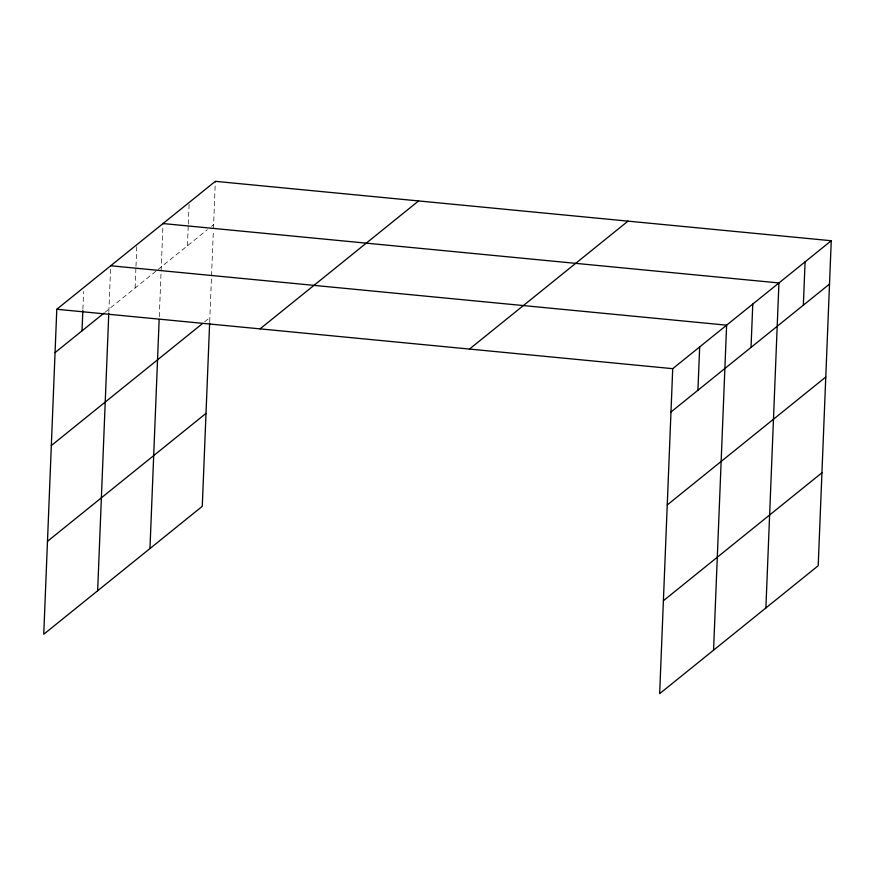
<?xml version="1.0" encoding="UTF-8"?>
<svg xmlns="http://www.w3.org/2000/svg" width="875" height="875" viewBox="0 0 875 875"><rect width="100%" height="100%" fill="white"/><g stroke="black" fill="none" stroke-linecap="round" stroke-linejoin="round"><path stroke-width="0.66" stroke-dasharray="4.38 3.28" d="M82.884 309.181L83.595 291.583M108.85 311.795L110.698 265.77M135.122 287.995L135.931 267.684M135.986 266.328L136.861 244.661M159.272 316.728L163.023 223.552M187.436 245.777L188.256 225.466M188.3 224.109L189.175 202.442M209.694 321.661L211.488 277.2M211.531 275.855L213.38 230.048M213.434 228.703L215.338 181.333M104.814 312.452L157.095 270.255M158.134 269.412L207.32 229.731M211.498 226.352L213.588 224.667M204.63 321.836L209.858 317.614"/><path stroke-width="1.31" d="M831.25 240.734L672.722 368.67L659.663 693.667L818.202 565.731L831.25 240.734L215.338 181.333L56.798 309.269L43.75 634.266L202.278 506.33L209.639 323.006M82.009 330.848L82.83 310.538M97.65 590.767L108.795 313.141M149.964 548.548L159.163 319.419M697.933 390.25L699.672 346.927M713.562 650.169L726.622 325.172L110.698 265.77M751.034 347.397L752.773 304.062M765.888 607.95L778.936 282.953L163.023 223.552M803.348 305.178L805.088 261.844M55.059 352.603L103.775 313.283M51.33 445.55L202.541 323.52M260.061 328.869L418.589 200.933M47.48 541.319L206.008 413.383M469.47 349.07L627.998 221.134M670.983 411.994L829.511 284.069M667.242 504.952L825.781 377.016M663.403 600.72L821.931 472.784M56.798 309.269L672.722 368.67"/></g></svg>
